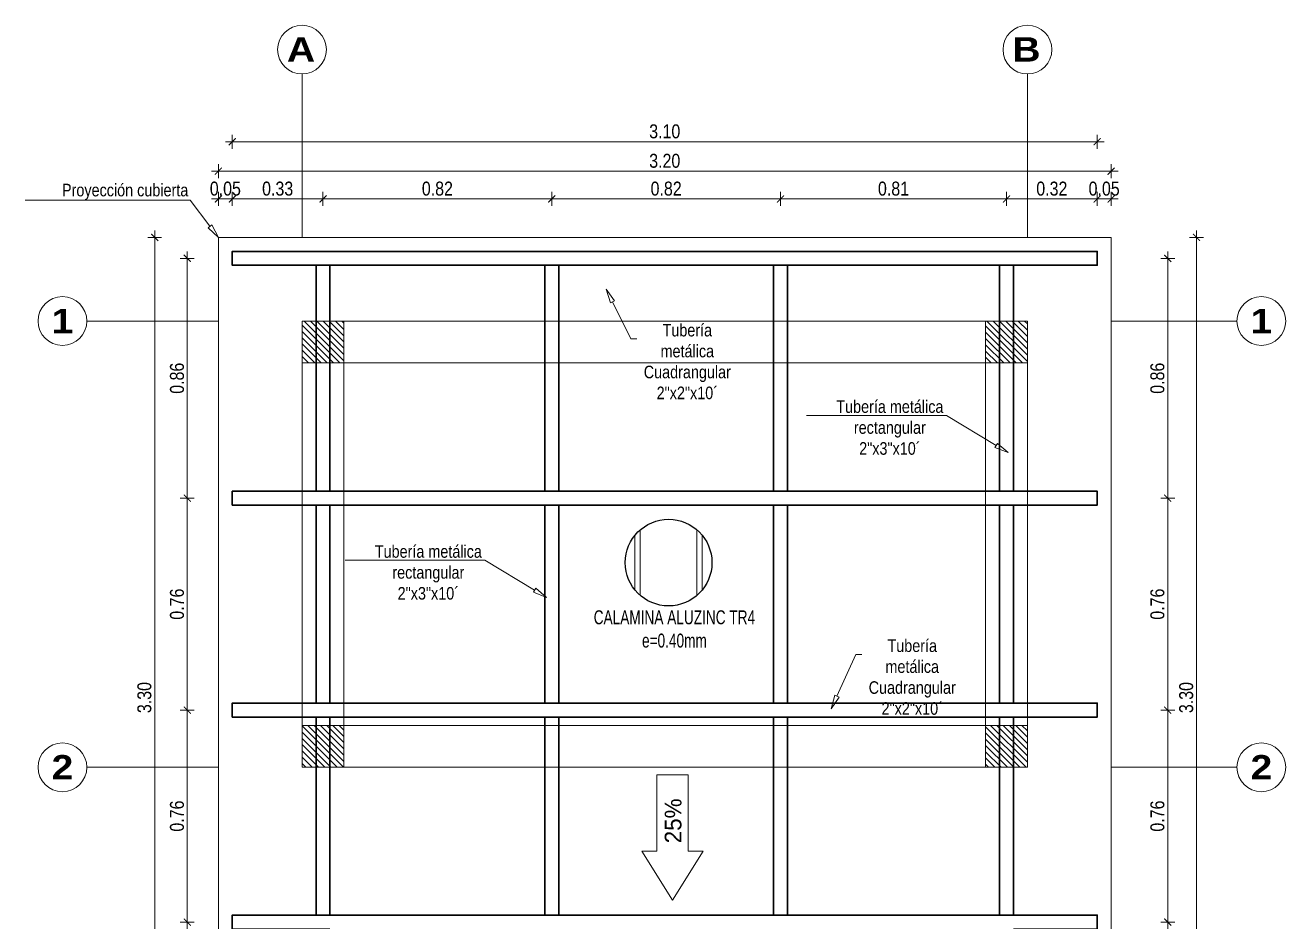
# Model space of a CAD drawing. Header units: metres. Extents: x 116.6 to 157, y -0.9 to 78.1.
# Drawn here: x 122.849 to 127.368, y 74.806 to 78.021 of the extents above; entities that cross this region are included whole.
import ezdxf
from ezdxf import colors
from ezdxf.entities.mleader import LeaderData, LeaderLine
from ezdxf.math import Vec2, Vec3

# ---------------------------------------------------------------- set-up
doc = ezdxf.new("R2010")
doc.units = ezdxf.units.M
for name, pattern in [('ACAD_ISO02W100', [15, 12, -3]), ('ACAD_ISO04W100', [30, 24, -3, 0, -3]), ('AM_ISO02W050', [7.5, 6, -1.5])]:
    doc.linetypes.add(name, pattern=pattern)
doc.layers.get('0').update_dxf_attribs({"color": 253})
doc.layers.get('Defpoints').update_dxf_attribs({"color": 30, "lineweight": 9})
for name, color, linetype, lineweight in [('-Achurado', 251, 'Continuous', 5), ('-Acotado', 251, 'Continuous', 5), ('-Eje', 1, 'ACAD_ISO04W100', 9), ('-Proyeccion', 85, 'ACAD_ISO02W100', 9), ('-Textos', 7, 'Continuous', 20), ('CALAMINA', 8, 'Continuous', 30), ('cotas', 251, 'Continuous', 9), ('FIC-2ES_VEREDA', 253, 'Continuous', 5), ('MUROS', 145, 'Continuous', 40), ('TEXTO', 7, 'Continuous', 20), ('TUBERIA METALICA', 159, 'Continuous', 30), ('VIGAS', 23, 'Continuous', 25)]:
    doc.layers.add(name, color=color, linetype=linetype, lineweight=lineweight)
doc.layers.add('A_50_CotasExter', color=253, linetype='Continuous')
doc.styles.add('-Arial Narrow', font='ARIALN.TTF')
doc.styles.add('3mm', font='simplex', dxfattribs={"height": 6})
doc.styles.add('NECTAR', font='COPRGTL.TTF')
doc.dimstyles.new('Esc 1_20n', dxfattribs={"dimscale": 0.02, "dimtxt": 2, "dimasz": 1, "dimexe": 1, "dimexo": 1, "dimgap": 0.45, "dimtad": 1, "dimtoh": 1, "dimzin": 3, "dimdsep": 46, "dimtxsty": '-Arial Narrow', "dimblk": 'ARCHTICK', "dimcen": 1, "dimdle": 1, "dimclrd": 252, "dimclre": 252, "dimclrt": 252, "dimadec": 0, "dimazin": 0, "dimtfac": 1, "dimtix": 1, "dimtmove": 1, "dimatfit": 2, "dimldrblk": 'ARCHTICK', "dimfxl": 1, "dimfxlon": 1, "dimtolj": 2, "dimlwd": 5, "dimlwe": 5, "dimarcsym": 0})
pattern_1 = [(315, (6.072148, 0), (0.0112253202, 0.0112253202), [])]

# ---------------------------------------------------------------- blocks, each defined once
blk = doc.blocks.new('_ClosedBlank')
at = {"color": 0, "linetype": 'ByBlock', "lineweight": -2}
for p, q in [((-1, 0.167), (0, 0)), ((-1, 0.167), (-1, -0.167)), ((0, 0), (-1, -0.167))]:
    blk.add_line(p, q, dxfattribs=at)
blk = doc.blocks.new('_ArchTick')
at = {"color": 0, "linetype": 'ByBlock', "const_width": 0.15}
blk.add_lwpolyline([(-0.5, -0.5), (0.5, 0.5)], dxfattribs=at)
blk = doc.blocks.new('*D774')
at = {"layer": 'A_50_CotasExter', "color": 252, "lineweight": 5, "transparency": 16777216}
for p, q in [((126.9444, 74.0096), (126.9444, 74.8296)), ((126.9194, 74.8046), (126.9694, 74.8046)), ((126.9194, 74.0346), (126.9694, 74.0346))]:
    blk.add_line(p, q, dxfattribs=at)
at = {"layer": 'Defpoints', "color": 0, "transparency": 16777216}
for p in [(126.6916, 74.8046), (126.9444, 74.8046), (126.6916, 74.0346)]:
    blk.add_point(p, dxfattribs=at)
at = {"layer": 'A_50_CotasExter', "color": 252, "lineweight": 5, "transparency": 16777216, "xscale": 0.025, "yscale": 0.025, "zscale": 0.025}
for p, rotation in [((126.9444, 74.8046), 90), ((126.9444, 74.0346), 270)]:
    blk.add_blockref('_ArchTick', p, dxfattribs=dict(at, rotation=rotation))
at = {"layer": 'A_50_CotasExter', "color": 252, "transparency": 16777216, "insert": (126.9076, 74.4196), "char_height": 0.05, "attachment_point": 5, "rotation": 90, "style": '-Arial Narrow'}
blk.add_mtext('\\A2;0.77', dxfattribs=at)
blk = doc.blocks.new('*D775')
at = {"layer": 'A_50_CotasExter', "color": 252, "lineweight": 5, "transparency": 16777216}
for p, q in [((126.9194, 75.5646), (126.9694, 75.5646)), ((126.9444, 74.7796), (126.9444, 75.5896)), ((126.9194, 74.8046), (126.9694, 74.8046))]:
    blk.add_line(p, q, dxfattribs=at)
at = {"layer": 'Defpoints', "color": 0, "transparency": 16777216}
for p in [(126.6916, 75.5646), (126.9444, 75.5646), (126.6916, 74.8046)]:
    blk.add_point(p, dxfattribs=at)
at = {"layer": 'A_50_CotasExter', "color": 252, "lineweight": 5, "transparency": 16777216, "xscale": 0.025, "yscale": 0.025, "zscale": 0.025}
for p, rotation in [((126.9444, 75.5646), 90), ((126.9444, 74.8046), 270)]:
    blk.add_blockref('_ArchTick', p, dxfattribs=dict(at, rotation=rotation))
at = {"layer": 'A_50_CotasExter', "color": 252, "transparency": 16777216, "insert": (126.9076, 75.1846), "char_height": 0.05, "attachment_point": 5, "rotation": 90, "style": '-Arial Narrow'}
blk.add_mtext('\\A2;0.76', dxfattribs=at)
blk = doc.blocks.new('*D776')
at = {"layer": 'A_50_CotasExter', "color": 252, "lineweight": 5, "transparency": 16777216}
for p, q in [((126.9194, 76.3246), (126.9694, 76.3246)), ((126.9444, 75.5396), (126.9444, 76.3496)), ((126.9194, 75.5646), (126.9694, 75.5646))]:
    blk.add_line(p, q, dxfattribs=at)
at = {"layer": 'Defpoints', "color": 0, "transparency": 16777216}
for p in [(126.6916, 76.3246), (126.9444, 76.3246), (126.6916, 75.5646)]:
    blk.add_point(p, dxfattribs=at)
at = {"layer": 'A_50_CotasExter', "color": 252, "lineweight": 5, "transparency": 16777216, "xscale": 0.025, "yscale": 0.025, "zscale": 0.025}
for p, rotation in [((126.9444, 76.3246), 90), ((126.9444, 75.5646), 270)]:
    blk.add_blockref('_ArchTick', p, dxfattribs=dict(at, rotation=rotation))
at = {"layer": 'A_50_CotasExter', "color": 252, "transparency": 16777216, "insert": (126.9076, 75.9446), "char_height": 0.05, "attachment_point": 5, "rotation": 90, "style": '-Arial Narrow'}
blk.add_mtext('\\A2;0.76', dxfattribs=at)
blk = doc.blocks.new('*D777')
at = {"layer": 'A_50_CotasExter', "color": 252, "lineweight": 5, "transparency": 16777216}
for p, q in [((126.9194, 77.1846), (126.9694, 77.1846)), ((126.9444, 76.2996), (126.9444, 77.2096)), ((126.9194, 76.3246), (126.9694, 76.3246))]:
    blk.add_line(p, q, dxfattribs=at)
at = {"layer": 'Defpoints', "color": 0, "transparency": 16777216}
for p in [(126.6916, 77.1846), (126.9444, 77.1846), (126.6916, 76.3246)]:
    blk.add_point(p, dxfattribs=at)
at = {"layer": 'A_50_CotasExter', "color": 252, "lineweight": 5, "transparency": 16777216, "xscale": 0.025, "yscale": 0.025, "zscale": 0.025}
for p, rotation in [((126.9444, 77.1846), 90), ((126.9444, 76.3246), 270)]:
    blk.add_blockref('_ArchTick', p, dxfattribs=dict(at, rotation=rotation))
at = {"layer": 'A_50_CotasExter', "color": 252, "transparency": 16777216, "insert": (126.9076, 76.7546), "char_height": 0.05, "attachment_point": 5, "rotation": 90, "style": '-Arial Narrow'}
blk.add_mtext('\\A2;0.86', dxfattribs=at)
blk = doc.blocks.new('*D786')
at = {"layer": 'A_50_CotasExter', "color": 252, "lineweight": 5, "transparency": 16777216}
for p, q in [((127.0476, 73.9346), (127.0476, 77.2846)), ((127.0226, 77.2596), (127.0726, 77.2596)), ((127.0226, 73.9596), (127.0726, 73.9596))]:
    blk.add_line(p, q, dxfattribs=at)
at = {"layer": 'Defpoints', "color": 0, "transparency": 16777216}
for p in [(126.7416, 77.2596), (127.0476, 77.2596), (126.7416, 73.9596)]:
    blk.add_point(p, dxfattribs=at)
at = {"layer": 'A_50_CotasExter', "color": 252, "lineweight": 5, "transparency": 16777216, "xscale": 0.025, "yscale": 0.025, "zscale": 0.025}
for p, rotation in [((127.0476, 77.2596), 90), ((127.0476, 73.9596), 270)]:
    blk.add_blockref('_ArchTick', p, dxfattribs=dict(at, rotation=rotation))
at = {"layer": 'A_50_CotasExter', "color": 252, "transparency": 16777216, "insert": (127.0109, 75.6096), "char_height": 0.05, "attachment_point": 5, "rotation": 90, "style": '-Arial Narrow'}
blk.add_mtext('\\A2;3.30', dxfattribs=at)
blk = doc.blocks.new('*D787')
at = {"layer": 'A_50_CotasExter', "color": 252, "lineweight": 5, "transparency": 16777216}
for p, q in [((123.4302, 74.0096), (123.4302, 74.8296)), ((123.4552, 74.8046), (123.4052, 74.8046)), ((123.4552, 74.0346), (123.4052, 74.0346))]:
    blk.add_line(p, q, dxfattribs=at)
at = {"layer": 'Defpoints', "color": 0, "transparency": 16777216}
for p in [(123.4302, 74.8046), (123.5916, 74.8046), (123.5916, 74.0346)]:
    blk.add_point(p, dxfattribs=at)
at = {"layer": 'A_50_CotasExter', "color": 252, "lineweight": 5, "transparency": 16777216, "xscale": 0.025, "yscale": 0.025, "zscale": 0.025}
for p, rotation in [((123.4302, 74.8046), 90), ((123.4302, 74.0346), 270)]:
    blk.add_blockref('_ArchTick', p, dxfattribs=dict(at, rotation=rotation))
at = {"layer": 'A_50_CotasExter', "color": 252, "transparency": 16777216, "insert": (123.3934, 74.4196), "char_height": 0.05, "attachment_point": 5, "rotation": 90, "style": '-Arial Narrow'}
blk.add_mtext('\\A2;0.77', dxfattribs=at)
blk = doc.blocks.new('*D788')
at = {"layer": 'A_50_CotasExter', "color": 252, "lineweight": 5, "transparency": 16777216}
for p, q in [((123.4552, 75.5646), (123.4052, 75.5646)), ((123.4302, 74.7796), (123.4302, 75.5896)), ((123.4552, 74.8046), (123.4052, 74.8046))]:
    blk.add_line(p, q, dxfattribs=at)
at = {"layer": 'Defpoints', "color": 0, "transparency": 16777216}
for p in [(123.4302, 75.5646), (123.5916, 75.5646), (123.5916, 74.8046)]:
    blk.add_point(p, dxfattribs=at)
at = {"layer": 'A_50_CotasExter', "color": 252, "lineweight": 5, "transparency": 16777216, "xscale": 0.025, "yscale": 0.025, "zscale": 0.025}
for p, rotation in [((123.4302, 75.5646), 90), ((123.4302, 74.8046), 270)]:
    blk.add_blockref('_ArchTick', p, dxfattribs=dict(at, rotation=rotation))
at = {"layer": 'A_50_CotasExter', "color": 252, "transparency": 16777216, "insert": (123.3934, 75.1846), "char_height": 0.05, "attachment_point": 5, "rotation": 90, "style": '-Arial Narrow'}
blk.add_mtext('\\A2;0.76', dxfattribs=at)
blk = doc.blocks.new('*D789')
at = {"layer": 'A_50_CotasExter', "color": 252, "lineweight": 5, "transparency": 16777216}
for p, q in [((123.4552, 76.3246), (123.4052, 76.3246)), ((123.4302, 75.5396), (123.4302, 76.3496)), ((123.4552, 75.5646), (123.4052, 75.5646))]:
    blk.add_line(p, q, dxfattribs=at)
at = {"layer": 'Defpoints', "color": 0, "transparency": 16777216}
for p in [(123.4302, 76.3246), (123.5916, 76.3246), (123.5916, 75.5646)]:
    blk.add_point(p, dxfattribs=at)
at = {"layer": 'A_50_CotasExter', "color": 252, "lineweight": 5, "transparency": 16777216, "xscale": 0.025, "yscale": 0.025, "zscale": 0.025}
for p, rotation in [((123.4302, 76.3246), 90), ((123.4302, 75.5646), 270)]:
    blk.add_blockref('_ArchTick', p, dxfattribs=dict(at, rotation=rotation))
at = {"layer": 'A_50_CotasExter', "color": 252, "transparency": 16777216, "insert": (123.3934, 75.9446), "char_height": 0.05, "attachment_point": 5, "rotation": 90, "style": '-Arial Narrow'}
blk.add_mtext('\\A2;0.76', dxfattribs=at)
blk = doc.blocks.new('*D790')
at = {"layer": 'A_50_CotasExter', "color": 252, "lineweight": 5, "transparency": 16777216}
for p, q in [((123.4552, 77.1846), (123.4052, 77.1846)), ((123.4302, 76.2996), (123.4302, 77.2096)), ((123.4552, 76.3246), (123.4052, 76.3246))]:
    blk.add_line(p, q, dxfattribs=at)
at = {"layer": 'Defpoints', "color": 0, "transparency": 16777216}
for p in [(123.4302, 77.1846), (123.5916, 77.1846), (123.5916, 76.3246)]:
    blk.add_point(p, dxfattribs=at)
at = {"layer": 'A_50_CotasExter', "color": 252, "lineweight": 5, "transparency": 16777216, "xscale": 0.025, "yscale": 0.025, "zscale": 0.025}
for p, rotation in [((123.4302, 77.1846), 90), ((123.4302, 76.3246), 270)]:
    blk.add_blockref('_ArchTick', p, dxfattribs=dict(at, rotation=rotation))
at = {"layer": 'A_50_CotasExter', "color": 252, "transparency": 16777216, "insert": (123.3934, 76.7546), "char_height": 0.05, "attachment_point": 5, "rotation": 90, "style": '-Arial Narrow'}
blk.add_mtext('\\A2;0.86', dxfattribs=at)
blk = doc.blocks.new('*D791')
at = {"layer": 'A_50_CotasExter', "color": 252, "lineweight": 5, "transparency": 16777216}
for p, q in [((123.3133, 77.2846), (123.3133, 73.9346)), ((123.3383, 77.2596), (123.2883, 77.2596)), ((123.3383, 73.9596), (123.2883, 73.9596))]:
    blk.add_line(p, q, dxfattribs=at)
at = {"layer": 'Defpoints', "color": 0, "transparency": 16777216}
for p in [(123.5416, 77.2596), (123.3133, 73.9596), (123.5416, 73.9596)]:
    blk.add_point(p, dxfattribs=at)
at = {"layer": 'A_50_CotasExter', "color": 252, "lineweight": 5, "transparency": 16777216, "xscale": 0.025, "yscale": 0.025, "zscale": 0.025}
for p, rotation in [((123.3133, 77.2596), 90), ((123.3133, 73.9596), 270)]:
    blk.add_blockref('_ArchTick', p, dxfattribs=dict(at, rotation=rotation))
at = {"layer": 'A_50_CotasExter', "color": 252, "transparency": 16777216, "insert": (123.2766, 75.6096), "char_height": 0.05, "attachment_point": 5, "rotation": 90, "style": '-Arial Narrow'}
blk.add_mtext('\\A2;3.30', dxfattribs=at)
blk = doc.blocks.new('*D796')
at = {"layer": 'A_50_CotasExter', "color": 252, "lineweight": 5, "transparency": 16777216}
for p, q in [((123.5416, 77.3725), (123.5416, 77.4225)), ((123.5916, 77.3725), (123.5916, 77.4225)), ((123.5416, 77.3975), (123.5166, 77.3975)), ((123.5416, 77.3975), (123.5916, 77.3975)), ((123.5916, 77.3975), (123.6166, 77.3975))]:
    blk.add_line(p, q, dxfattribs=at)
at = {"layer": 'Defpoints', "color": 0, "transparency": 16777216}
for p in [(123.5916, 77.3975), (123.5416, 77.2596), (123.5916, 77.2596)]:
    blk.add_point(p, dxfattribs=at)
at = {"layer": 'A_50_CotasExter', "color": 252, "lineweight": 5, "transparency": 16777216, "xscale": 0.025, "yscale": 0.025, "zscale": 0.025}
blk.add_blockref('_ArchTick', (123.5416, 77.3975), dxfattribs=at)
at = {"layer": 'A_50_CotasExter', "color": 252, "lineweight": 5, "transparency": 16777216, "xscale": 0.025, "yscale": 0.025, "zscale": 0.025, "rotation": 180}
blk.add_blockref('_ArchTick', (123.5916, 77.3975), dxfattribs=at)
at = {"layer": 'A_50_CotasExter', "color": 252, "transparency": 16777216, "insert": (123.5666, 77.4343), "char_height": 0.05, "attachment_point": 5, "style": '-Arial Narrow'}
blk.add_mtext('\\A2;0.05', dxfattribs=at)
blk = doc.blocks.new('*D797')
at = {"layer": 'A_50_CotasExter', "color": 252, "lineweight": 5, "transparency": 16777216}
for p, q in [((123.5916, 77.3725), (123.5916, 77.4225)), ((123.9166, 77.3725), (123.9166, 77.4225)), ((123.5666, 77.3975), (123.9416, 77.3975))]:
    blk.add_line(p, q, dxfattribs=at)
at = {"layer": 'Defpoints', "color": 0, "transparency": 16777216}
for p in [(123.9166, 77.3975), (123.5916, 77.2596), (123.9166, 77.1596)]:
    blk.add_point(p, dxfattribs=at)
at = {"layer": 'A_50_CotasExter', "color": 252, "lineweight": 5, "transparency": 16777216, "xscale": 0.025, "yscale": 0.025, "zscale": 0.025, "rotation": 180}
blk.add_blockref('_ArchTick', (123.5916, 77.3975), dxfattribs=at)
at = {"layer": 'A_50_CotasExter', "color": 252, "lineweight": 5, "transparency": 16777216, "xscale": 0.025, "yscale": 0.025, "zscale": 0.025}
blk.add_blockref('_ArchTick', (123.9166, 77.3975), dxfattribs=at)
at = {"layer": 'A_50_CotasExter', "color": 252, "transparency": 16777216, "insert": (123.7541, 77.4343), "char_height": 0.05, "attachment_point": 5, "style": '-Arial Narrow'}
blk.add_mtext('\\A2;0.33', dxfattribs=at)
blk = doc.blocks.new('*D792')
at = {"layer": 'A_50_CotasExter', "color": 252, "lineweight": 5, "transparency": 16777216}
for p, q in [((123.9166, 77.3725), (123.9166, 77.4225)), ((124.7366, 77.3725), (124.7366, 77.4225)), ((123.8916, 77.3975), (124.7616, 77.3975))]:
    blk.add_line(p, q, dxfattribs=at)
at = {"layer": 'Defpoints', "color": 0, "transparency": 16777216}
for p in [(124.7366, 77.3975), (123.9166, 77.1596), (124.7366, 77.1596)]:
    blk.add_point(p, dxfattribs=at)
at = {"layer": 'A_50_CotasExter', "color": 252, "lineweight": 5, "transparency": 16777216, "xscale": 0.025, "yscale": 0.025, "zscale": 0.025, "rotation": 180}
blk.add_blockref('_ArchTick', (123.9166, 77.3975), dxfattribs=at)
at = {"layer": 'A_50_CotasExter', "color": 252, "lineweight": 5, "transparency": 16777216, "xscale": 0.025, "yscale": 0.025, "zscale": 0.025}
blk.add_blockref('_ArchTick', (124.7366, 77.3975), dxfattribs=at)
at = {"layer": 'A_50_CotasExter', "color": 252, "transparency": 16777216, "insert": (124.3266, 77.4343), "char_height": 0.05, "attachment_point": 5, "style": '-Arial Narrow'}
blk.add_mtext('\\A2;0.82', dxfattribs=at)
blk = doc.blocks.new('*D793')
at = {"layer": 'A_50_CotasExter', "color": 252, "lineweight": 5, "transparency": 16777216}
for p, q in [((124.7366, 77.3725), (124.7366, 77.4225)), ((125.5566, 77.3725), (125.5566, 77.4225)), ((124.7116, 77.3975), (125.5816, 77.3975))]:
    blk.add_line(p, q, dxfattribs=at)
at = {"layer": 'Defpoints', "color": 0, "transparency": 16777216}
for p in [(125.5566, 77.3975), (124.7366, 77.1596), (125.5566, 77.1596)]:
    blk.add_point(p, dxfattribs=at)
at = {"layer": 'A_50_CotasExter', "color": 252, "lineweight": 5, "transparency": 16777216, "xscale": 0.025, "yscale": 0.025, "zscale": 0.025, "rotation": 180}
blk.add_blockref('_ArchTick', (124.7366, 77.3975), dxfattribs=at)
at = {"layer": 'A_50_CotasExter', "color": 252, "lineweight": 5, "transparency": 16777216, "xscale": 0.025, "yscale": 0.025, "zscale": 0.025}
blk.add_blockref('_ArchTick', (125.5566, 77.3975), dxfattribs=at)
at = {"layer": 'A_50_CotasExter', "color": 252, "transparency": 16777216, "insert": (125.1466, 77.4343), "char_height": 0.05, "attachment_point": 5, "style": '-Arial Narrow'}
blk.add_mtext('\\A2;0.82', dxfattribs=at)
blk = doc.blocks.new('*D794')
at = {"layer": 'A_50_CotasExter', "color": 252, "lineweight": 5, "transparency": 16777216}
for p, q in [((125.5566, 77.3725), (125.5566, 77.4225)), ((126.3666, 77.3725), (126.3666, 77.4225)), ((125.5316, 77.3975), (126.3916, 77.3975))]:
    blk.add_line(p, q, dxfattribs=at)
at = {"layer": 'Defpoints', "color": 0, "transparency": 16777216}
for p in [(126.3666, 77.3975), (125.5566, 77.1596), (126.3666, 77.1596)]:
    blk.add_point(p, dxfattribs=at)
at = {"layer": 'A_50_CotasExter', "color": 252, "lineweight": 5, "transparency": 16777216, "xscale": 0.025, "yscale": 0.025, "zscale": 0.025, "rotation": 180}
blk.add_blockref('_ArchTick', (125.5566, 77.3975), dxfattribs=at)
at = {"layer": 'A_50_CotasExter', "color": 252, "lineweight": 5, "transparency": 16777216, "xscale": 0.025, "yscale": 0.025, "zscale": 0.025}
blk.add_blockref('_ArchTick', (126.3666, 77.3975), dxfattribs=at)
at = {"layer": 'A_50_CotasExter', "color": 252, "transparency": 16777216, "insert": (125.9616, 77.4343), "char_height": 0.05, "attachment_point": 5, "style": '-Arial Narrow'}
blk.add_mtext('\\A2;0.81', dxfattribs=at)
blk = doc.blocks.new('*D798')
at = {"layer": 'A_50_CotasExter', "color": 252, "lineweight": 5, "transparency": 16777216}
for p, q in [((126.3666, 77.3725), (126.3666, 77.4225)), ((126.6916, 77.3725), (126.6916, 77.4225)), ((126.3416, 77.3975), (126.7166, 77.3975))]:
    blk.add_line(p, q, dxfattribs=at)
at = {"layer": 'Defpoints', "color": 0, "transparency": 16777216}
for p in [(126.6916, 77.3975), (126.6916, 77.2096), (126.3666, 77.1596)]:
    blk.add_point(p, dxfattribs=at)
at = {"layer": 'A_50_CotasExter', "color": 252, "lineweight": 5, "transparency": 16777216, "xscale": 0.025, "yscale": 0.025, "zscale": 0.025, "rotation": 180}
blk.add_blockref('_ArchTick', (126.3666, 77.3975), dxfattribs=at)
at = {"layer": 'A_50_CotasExter', "color": 252, "lineweight": 5, "transparency": 16777216, "xscale": 0.025, "yscale": 0.025, "zscale": 0.025}
blk.add_blockref('_ArchTick', (126.6916, 77.3975), dxfattribs=at)
at = {"layer": 'A_50_CotasExter', "color": 252, "transparency": 16777216, "insert": (126.5291, 77.4343), "char_height": 0.05, "attachment_point": 5, "style": '-Arial Narrow'}
blk.add_mtext('\\A2;0.32', dxfattribs=at)
blk = doc.blocks.new('*D799')
at = {"layer": 'A_50_CotasExter', "color": 252, "lineweight": 5, "transparency": 16777216}
for p, q in [((126.6916, 77.3725), (126.6916, 77.4225)), ((126.7416, 77.3725), (126.7416, 77.4225)), ((126.6916, 77.3975), (126.6666, 77.3975)), ((126.6916, 77.3975), (126.7416, 77.3975)), ((126.7416, 77.3975), (126.7666, 77.3975))]:
    blk.add_line(p, q, dxfattribs=at)
at = {"layer": 'Defpoints', "color": 0, "transparency": 16777216}
for p in [(126.7416, 77.3975), (126.7416, 77.2596), (126.6916, 77.2096)]:
    blk.add_point(p, dxfattribs=at)
at = {"layer": 'A_50_CotasExter', "color": 252, "lineweight": 5, "transparency": 16777216, "xscale": 0.025, "yscale": 0.025, "zscale": 0.025}
blk.add_blockref('_ArchTick', (126.6916, 77.3975), dxfattribs=at)
at = {"layer": 'A_50_CotasExter', "color": 252, "lineweight": 5, "transparency": 16777216, "xscale": 0.025, "yscale": 0.025, "zscale": 0.025, "rotation": 180}
blk.add_blockref('_ArchTick', (126.7416, 77.3975), dxfattribs=at)
at = {"layer": 'A_50_CotasExter', "color": 252, "transparency": 16777216, "insert": (126.7166, 77.4343), "char_height": 0.05, "attachment_point": 5, "style": '-Arial Narrow'}
blk.add_mtext('\\A2;0.05', dxfattribs=at)
blk = doc.blocks.new('*D800')
at = {"layer": 'A_50_CotasExter', "color": 252, "lineweight": 5, "transparency": 16777216}
for p, q in [((123.5166, 77.4972), (126.7666, 77.4972)), ((123.5416, 77.4722), (123.5416, 77.5222)), ((126.7416, 77.4722), (126.7416, 77.5222))]:
    blk.add_line(p, q, dxfattribs=at)
at = {"layer": 'Defpoints', "color": 0, "transparency": 16777216}
for p in [(126.7416, 77.4972), (123.5416, 77.2596), (126.7416, 77.2596)]:
    blk.add_point(p, dxfattribs=at)
at = {"layer": 'A_50_CotasExter', "color": 252, "lineweight": 5, "transparency": 16777216, "xscale": 0.025, "yscale": 0.025, "zscale": 0.025, "rotation": 180}
blk.add_blockref('_ArchTick', (123.5416, 77.4972), dxfattribs=at)
at = {"layer": 'A_50_CotasExter', "color": 252, "lineweight": 5, "transparency": 16777216, "xscale": 0.025, "yscale": 0.025, "zscale": 0.025}
blk.add_blockref('_ArchTick', (126.7416, 77.4972), dxfattribs=at)
at = {"layer": 'A_50_CotasExter', "color": 252, "transparency": 16777216, "insert": (125.1416, 77.534), "char_height": 0.05, "attachment_point": 5, "style": '-Arial Narrow'}
blk.add_mtext('\\A2;3.20', dxfattribs=at)
blk = doc.blocks.new('*D795')
at = {"layer": 'A_50_CotasExter', "color": 252, "lineweight": 5, "transparency": 16777216}
for p, q in [((123.5916, 77.5778), (123.5916, 77.6278)), ((126.6916, 77.5778), (126.6916, 77.6278)), ((126.7166, 77.6028), (123.5666, 77.6028))]:
    blk.add_line(p, q, dxfattribs=at)
at = {"layer": 'Defpoints', "color": 0, "transparency": 16777216}
for p in [(123.5916, 77.6028), (123.5916, 77.2096), (126.6916, 77.2096)]:
    blk.add_point(p, dxfattribs=at)
at = {"layer": 'A_50_CotasExter', "color": 252, "lineweight": 5, "transparency": 16777216, "xscale": 0.025, "yscale": 0.025, "zscale": 0.025, "rotation": 180}
blk.add_blockref('_ArchTick', (123.5916, 77.6028), dxfattribs=at)
at = {"layer": 'A_50_CotasExter', "color": 252, "lineweight": 5, "transparency": 16777216, "xscale": 0.025, "yscale": 0.025, "zscale": 0.025}
blk.add_blockref('_ArchTick', (126.6916, 77.6028), dxfattribs=at)
at = {"layer": 'A_50_CotasExter', "color": 252, "transparency": 16777216, "insert": (125.1416, 77.6396), "char_height": 0.05, "attachment_point": 5, "style": '-Arial Narrow'}
blk.add_mtext('\\A2;3.10', dxfattribs=at)

msp = doc.modelspace()

# ---------------------------------------------------------------- hatches: boundary and pattern name
at = {"layer": '-Achurado', "lineweight": 5, "ltscale": 0.009}
h = msp.add_hatch(dxfattribs=at)
h.set_pattern_fill('ANSI31', color=256, scale=0.005, angle=-90)
h.set_pattern_definition(pattern_1)
h.paths.add_polyline_path([(123.9916, 76.9596), (123.8416, 76.9596), (123.8416, 76.8096), (123.9916, 76.8096)])
h = msp.add_hatch(dxfattribs=at)
h.set_pattern_fill('ANSI31', color=256, scale=0.005, angle=-90)
h.set_pattern_definition(pattern_1)
h.paths.add_polyline_path([(126.4416, 76.9596), (126.2916, 76.9596), (126.2916, 76.8096), (126.4416, 76.8096)])
h = msp.add_hatch(dxfattribs=at)
h.set_pattern_fill('ANSI31', color=256, scale=0.005, angle=-90)
h.set_pattern_definition(pattern_1)
h.paths.add_polyline_path([(123.9916, 75.5096), (123.8416, 75.5096), (123.8416, 75.3596), (123.9916, 75.3596)])
h = msp.add_hatch(dxfattribs=at)
h.set_pattern_fill('ANSI31', color=256, scale=0.005, angle=-90)
h.set_pattern_definition(pattern_1)
h.paths.add_polyline_path([(126.4416, 75.5096), (126.2916, 75.5096), (126.2916, 75.3596), (126.4416, 75.3596)])

# ---------------------------------------------------------------- linework, layer by layer
at = {"layer": '-Eje', "ltscale": 0.025}
for p, q in [((123.8416, 77.8456), (123.8416, 77.2596)), ((126.4416, 77.8456), (126.4416, 77.2596)), ((123.0701, 76.9597), (123.5416, 76.9597)), ((127.1927, 76.9597), (126.7416, 76.9597)), ((123.0701, 75.3597), (123.5416, 75.3597)), ((127.1927, 75.3597), (126.7416, 75.3597))]:
    msp.add_line(p, q, dxfattribs=at)
at = {"layer": '-Eje', "linetype": 'ByBlock', "ltscale": 0.025}
for centre in [(123.8416, 77.9331), (126.4416, 77.9331), (122.9826, 76.9597), (127.2802, 76.9597), (122.9826, 75.3597), (127.2802, 75.3597)]:
    msp.add_circle(centre, 0.0875, dxfattribs=at)
at = {"layer": '-Proyeccion', "ltscale": 3}
msp.add_lwpolyline([(123.5416, 73.9596), (126.7416, 73.9596), (126.7416, 77.2596), (123.5416, 77.2596)], close=True, dxfattribs=at)
at = {"layer": 'CALAMINA', "lineweight": 9}
for p, q in [((125.0346, 75.9958), (125.0346, 76.1912)), ((125.054, 75.9758), (125.054, 76.2112)), ((125.2566, 75.9758), (125.2566, 76.2112)), ((125.2761, 75.9958), (125.2761, 76.1912))]:
    msp.add_line(p, q, dxfattribs=at)
at = {"layer": 'cotas', "lineweight": 13, "ltscale": 0.1}
msp.add_lwpolyline([(125.169, 74.883), (125.059, 75.0594), (125.113, 75.0594), (125.113, 75.3328), (125.225, 75.3328), (125.225, 75.0594), (125.2789, 75.0594)], close=True, dxfattribs=at)
at = {"layer": 'FIC-2ES_VEREDA'}
for points in [[(123.9916, 76.9596), (123.8416, 76.9596), (123.8416, 76.8096), (123.9916, 76.8096)], [(126.4416, 76.9596), (126.2916, 76.9596), (126.2916, 76.8096), (126.4416, 76.8096)], [(123.9916, 75.5096), (123.8416, 75.5096), (123.8416, 75.3596), (123.9916, 75.3596)], [(126.4416, 75.5096), (126.2916, 75.5096), (126.2916, 75.3596), (126.4416, 75.3596)]]:
    msp.add_lwpolyline(points, close=True, dxfattribs=at)
at = {"layer": 'MUROS', "linetype": 'AM_ISO02W050', "lineweight": 13, "ltscale": 0.7}
for p, q in [((123.9916, 76.9596), (126.2916, 76.9596)), ((123.8416, 75.5096), (123.8416, 76.8096)), ((123.9916, 76.8096), (126.2916, 76.8096)), ((123.9916, 75.5096), (123.9916, 76.8096)), ((126.2916, 75.5096), (126.2916, 76.8096)), ((126.4416, 75.5096), (126.4416, 76.8096)), ((123.9916, 75.5096), (126.2916, 75.5096)), ((123.9916, 75.3596), (126.2916, 75.3596))]:
    msp.add_line(p, q, dxfattribs=at)
at = {"layer": 'TUBERIA METALICA'}
for points in [[(123.9416, 77.1596), (123.5916, 77.1596), (123.5916, 77.2096), (126.6916, 77.2096), (126.6916, 77.1596), (126.3916, 77.1596)], [(123.8916, 76.3496), (123.8916, 77.1596)], [(123.9416, 77.1596), (123.9416, 76.3496)], [(124.7616, 77.1596), (123.9416, 77.1596)], [(124.7116, 76.3496), (124.7116, 77.1596)], [(124.7616, 77.1596), (124.7616, 76.3496)], [(125.5816, 77.1596), (124.7616, 77.1596)], [(125.5316, 76.3496), (125.5316, 77.1596)], [(125.5816, 77.1596), (125.5816, 76.3496)], [(126.3916, 77.1596), (125.5816, 77.1596)], [(126.3416, 76.3496), (126.3416, 77.1596)], [(126.3916, 77.1596), (126.3916, 76.3496)], [(123.9416, 76.2996), (123.5916, 76.2996), (123.5916, 76.3496), (123.9416, 76.3496)], [(123.9416, 76.3496), (124.7616, 76.3496)], [(124.7616, 76.3496), (125.5816, 76.3496)], [(125.5816, 76.3496), (126.3916, 76.3496)], [(126.3916, 76.3496), (126.6916, 76.3496), (126.6916, 76.2996), (126.3916, 76.2996)], [(123.8916, 75.5896), (123.8916, 76.2996)], [(124.7616, 76.2996), (123.9416, 76.2996)], [(123.9416, 76.2996), (123.9416, 75.5896)], [(124.7116, 75.5896), (124.7116, 76.2996)], [(125.5816, 76.2996), (124.7616, 76.2996)], [(124.7616, 76.2996), (124.7616, 75.5896)], [(125.5316, 75.5896), (125.5316, 76.2996)], [(126.3916, 76.2996), (125.5816, 76.2996)], [(125.5816, 76.2996), (125.5816, 75.5896)], [(126.3416, 75.5896), (126.3416, 76.2996)], [(126.3916, 76.2996), (126.3916, 75.5896)], [(123.9416, 75.5396), (123.5916, 75.5396), (123.5916, 75.5896), (123.9416, 75.5896)], [(123.9416, 75.5896), (124.7616, 75.5896)], [(124.7616, 75.5896), (125.5816, 75.5896)], [(125.5816, 75.5896), (126.3916, 75.5896)], [(126.3916, 75.5896), (126.6916, 75.5896), (126.6916, 75.5396), (126.3916, 75.5396)], [(123.8916, 74.8296), (123.8916, 75.5396)], [(124.7616, 75.5396), (123.9416, 75.5396)], [(123.9416, 75.5396), (123.9416, 74.8296)], [(124.7116, 74.8296), (124.7116, 75.5396)], [(125.5816, 75.5396), (124.7616, 75.5396)], [(124.7616, 75.5396), (124.7616, 74.8296)], [(125.5316, 74.8296), (125.5316, 75.5396)], [(126.3916, 75.5396), (125.5816, 75.5396)], [(125.5816, 75.5396), (125.5816, 74.8296)], [(126.3416, 74.8296), (126.3416, 75.5396)], [(126.3916, 75.5396), (126.3916, 74.8296)], [(123.9416, 74.7796), (123.5916, 74.7796), (123.5916, 74.8296), (123.9416, 74.8296)], [(123.9416, 74.8296), (124.7616, 74.8296)], [(124.7616, 74.8296), (125.5816, 74.8296)], [(125.5816, 74.8296), (126.3916, 74.8296)], [(126.3916, 74.8296), (126.6916, 74.8296), (126.6916, 74.7796), (126.3916, 74.7796)]]:
    msp.add_lwpolyline(points, dxfattribs=at)
at = {"layer": 'VIGAS', "color": 240, "lineweight": 25, "ltscale": 0.1, "true_color": 0xed1f24}
msp.add_circle((125.1553, 76.0935), 0.1553, dxfattribs=at)

# ---------------------------------------------------------------- texts
at = {"layer": '-Textos', "char_height": 0.0875, "attachment_point": 5, "style": '-Arial Narrow'}
for s, insert in [('\\pxqc;{\\fArial Black|b0|i0|c0|p34;A}', (123.8379, 77.9338)), ('\\pxqc;{\\fArial Black|b0|i0|c0|p34;B}', (126.4379, 77.9338)), ('\\pxqc;{\\fArial Black|b0|i0|c0|p34;1}', (122.9826, 76.9597)), ('\\pxqc;{\\fArial Black|b0|i0|c0|p34;1}', (127.2802, 76.9597)), ('{\\fArial Black|b0|i0|c0|p34;2}', (122.9826, 75.3597)), ('{\\fArial Black|b0|i0|c0|p34;2}', (127.2802, 75.3597))]:
    msp.add_mtext_dynamic_manual_height_columns(s, width=0.294609, gutter_width=12.5, heights=[0.2188], dxfattribs=dict(at, insert=insert))
at = {"layer": 'MUROS', "color": 7, "lineweight": 18, "style": 'NECTAR'}
msp.add_text('25%%%', height=0.06, rotation=90, dxfattribs=at).set_placement((125.2015, 75.0872))
at = {"layer": 'TEXTO', "insert": (124.8551, 75.9224), "char_height": 0.05, "width": 0.64236, "attachment_point": 1, "style": '3mm'}
msp.add_mtext('\\pxqc;{\\fArial|b0|i0|c0|p34;\\W0.7;CALAMINA ALUZINC TR4 e=0.40mm}', dxfattribs=at)

# ---------------------------------------------------------------- dimensions: what is measured, and where the dimension line sits
at = {"layer": 'A_50_CotasExter'}
for p1, p2, distance, picture, middle in [((126.6916, 77.2096), (123.5916, 77.2096), -0.3932, '*D795', (125.1416, 77.6396)), ((123.5416, 77.2596), (126.7416, 77.2596), 0.2376, '*D800', (125.1416, 77.534)), ((123.5416, 77.2596), (123.5916, 77.2596), 0.1379, '*D796', (123.5666, 77.4343)), ((123.5416, 77.2596), (123.5416, 73.9596), -0.2283, '*D791', (123.2766, 75.6096)), ((126.7416, 73.9596), (126.7416, 77.2596), -0.306, '*D786', (127.0109, 75.6096)), ((123.5916, 74.0346), (123.5916, 74.8046), 0.1615, '*D787', (123.3934, 74.4196)), ((126.6916, 74.0346), (126.6916, 74.8046), -0.2527, '*D774', (126.9076, 74.4196))]:
    dim = msp.add_aligned_dim(p1=p1, p2=p2, distance=distance, dimstyle='Esc 1_20n', override={"dimscale": 0.025}, dxfattribs=at)
    dim.commit()
    dim.dimension.update_dxf_attribs({"geometry": picture, "text_midpoint": middle})
for base, p1, p2, angle, picture, middle in [((123.9166422, 77.3974728), (123.5916421, 77.2596072), (123.9166422, 77.1596072), 180, '*D797', (123.7541422, 77.4342514)), ((124.7366, 77.3975), (123.9166, 77.1596), (124.7366, 77.1596), 180, '*D792', (124.3266, 77.4343)), ((125.5566, 77.3975), (124.7366, 77.1596), (125.5566, 77.1596), 180, '*D793', (125.1466, 77.4343)), ((126.3666, 77.3975), (125.5566, 77.1596), (126.3666, 77.1596), 180, '*D794', (125.9616, 77.4343)), ((126.6916421, 77.3974728), (126.3666422, 77.1596072), (126.6916421, 77.2096072), 180, '*D798', (126.5291422, 77.4342514)), ((126.7416, 77.3975), (126.6916, 77.2096), (126.7416, 77.2596), 180, '*D799', (126.7166, 77.4343)), ((123.4302, 77.1846), (123.5916, 76.3246), (123.5916, 77.1846), 270, '*D790', (123.3934, 76.7546)), ((126.9444, 77.1846), (126.6916, 76.3246), (126.6916, 77.1846), 270, '*D777', (126.9076, 76.7546)), ((123.4302, 76.3246), (123.5916, 75.5646), (123.5916, 76.3246), 270, '*D789', (123.3934, 75.9446)), ((126.9444, 76.3246), (126.6916, 75.5646), (126.6916, 76.3246), 270, '*D776', (126.9076, 75.9446)), ((123.4302, 75.5646), (123.5916, 74.8046), (123.5916, 75.5646), 270, '*D788', (123.3934, 75.1846)), ((126.9444, 75.5646), (126.6916, 74.8046), (126.6916, 75.5646), 270, '*D775', (126.9076, 75.1846))]:
    dim = msp.add_linear_dim(base=base, p1=p1, p2=p2, angle=angle, dimstyle='Esc 1_20n', override={"dimscale": 0.025}, dxfattribs=at)
    dim.commit()
    dim.dimension.update_dxf_attribs({"geometry": picture, "text_midpoint": middle})

# ---------------------------------------------------------------- leaders
at = {"layer": '-Acotado', "ltscale": 0.009}
ml = msp.add_multileader_mtext('Standard', dxfattribs=at)
ml.set_content('Proyección cubierta', color=7, style='-Arial Narrow')
ml.set_leader_properties(color=7, linetype='ByLayer', lineweight=0)
ml.set_arrow_properties(name='CLOSEDBLANK')
ml.build(insert=Vec2(0, 0))
ml.multileader.update_dxf_attribs({"has_dogleg": 0, "text_left_attachment_type": 6, "text_right_attachment_type": 6, "dogleg_length": 0, "arrow_head_size": 0.05, "scale": 0.025})
ctx = ml.context
ctx.base_point, ctx.scale, ctx.char_height, ctx.arrow_head_size, ctx.landing_gap_size, ctx.plane_origin = Vec3(122.9686, 77.3936), 0.025, 0.045, 0.05, 0.0125, Vec3(123.9252, 77.918)
ctx.left_attachment, ctx.right_attachment = 6, 6
notes = []
notes.append((ctx, [(1, (1, 1, 0), (123.4402, 77.3936), (-1, 0), 0, [(0, [(123.5416, 77.2596)], 0, [])])]))
ctx.mtext.insert, ctx.mtext.flow_direction = Vec3(122.9811, 77.4519), 5
at = {"layer": '-Acotado'}
ml = msp.add_multileader_mtext('Standard', dxfattribs=at)
ml.set_content('Tubería metálica\\P\\pxqc;Cuadrangular\\P2"x2"x10´', color=7, style='-Arial Narrow')
ml.set_leader_properties(color=7, linetype='ByLayer', lineweight=0)
ml.set_arrow_properties(name='CLOSEDBLANK')
ml.build(insert=Vec2(0, 0))
ml.multileader.update_dxf_attribs({"has_dogleg": 0, "text_left_attachment_type": 6, "text_right_attachment_type": 6, "dogleg_length": 0, "arrow_head_size": 0.05, "scale": 0.025})
ctx = ml.context
ctx.base_point, ctx.scale, ctx.char_height, ctx.arrow_head_size, ctx.landing_gap_size, ctx.plane_origin = Vec3(125.0198, 76.8956), 0.025, 0.045, 0.05, 0.0125, Vec3(127.2189, 79.3951)
ctx.left_attachment, ctx.right_attachment, ctx.text_align_type = 6, 6, 1
notes.append((ctx, [(0, (1, 1, 0), (125.0198, 76.8956), (1, 0), 0, [(0, [(124.9322, 77.0736)], 0, [])])]))
ctx.mtext.insert, ctx.mtext.width, ctx.mtext.alignment, ctx.mtext.flow_direction = Vec3(125.2225, 76.9496), 0.380413, 2, 5
ml = msp.add_multileader_mtext('Standard', dxfattribs=at)
ml.set_content('Tubería metálica\\Prectangular\\P2"x3"x10´', color=7, style='-Arial Narrow')
ml.set_leader_properties(color=7, linetype='ByLayer', lineweight=0)
ml.set_arrow_properties(name='CLOSEDBLANK')
ml.build(insert=Vec2(0, 0))
ml.multileader.update_dxf_attribs({"has_dogleg": 0, "text_left_attachment_type": 6, "text_right_attachment_type": 6, "dogleg_length": 0, "arrow_head_size": 0.05, "scale": 0.025})
ctx = ml.context
ctx.base_point, ctx.scale, ctx.char_height, ctx.arrow_head_size, ctx.landing_gap_size, ctx.plane_origin = Vec3(125.7458, 76.6214), 0.025, 0.045, 0.05, 0.0125, Vec3(127.8329, 78.0688)
ctx.left_attachment, ctx.right_attachment, ctx.text_align_type = 6, 6, 1
notes.append((ctx, [(1, (1, 1, 0), (126.1512, 76.6214), (-1, 0), 0, [(0, [(126.3724, 76.488)], 0, [])])]))
ctx.mtext.insert, ctx.mtext.alignment, ctx.mtext.flow_direction = Vec3(125.9485, 76.6754), 2, 5
ml = msp.add_multileader_mtext('Standard', dxfattribs=at)
ml.set_content('Tubería metálica\\Prectangular\\P2"x3"x10´', color=7, style='-Arial Narrow')
ml.set_leader_properties(color=7, linetype='ByLayer', lineweight=0)
ml.set_arrow_properties(name='CLOSEDBLANK')
ml.build(insert=Vec2(0, 0))
ml.multileader.update_dxf_attribs({"has_dogleg": 0, "text_left_attachment_type": 6, "text_right_attachment_type": 6, "dogleg_length": 0, "arrow_head_size": 0.05, "scale": 0.025})
ctx = ml.context
ctx.base_point, ctx.scale, ctx.char_height, ctx.arrow_head_size, ctx.landing_gap_size, ctx.plane_origin = Vec3(124.0915, 76.102), 0.025, 0.045, 0.05, 0.0125, Vec3(126.1785, 77.5493)
ctx.left_attachment, ctx.right_attachment, ctx.text_align_type = 6, 6, 1
notes.append((ctx, [(1, (1, 1, 0), (124.4969, 76.102), (-1, 0), 0, [(0, [(124.7181, 75.9685)], 0, [])])]))
ctx.mtext.insert, ctx.mtext.alignment, ctx.mtext.flow_direction = Vec3(124.2942, 76.156), 2, 5
ml = msp.add_multileader_mtext('Standard', dxfattribs=at)
ml.set_content('Tubería metálica\\P\\pxqc;Cuadrangular\\P2"x2"x10´', color=7, style='-Arial Narrow')
ml.set_leader_properties(color=7, linetype='ByLayer', lineweight=0)
ml.set_arrow_properties(name='CLOSEDBLANK')
ml.build(insert=Vec2(0, 0))
ml.multileader.update_dxf_attribs({"has_dogleg": 0, "text_left_attachment_type": 6, "text_right_attachment_type": 6, "dogleg_length": 0, "arrow_head_size": 0.05, "scale": 0.025})
ctx = ml.context
ctx.base_point, ctx.scale, ctx.char_height, ctx.arrow_head_size, ctx.landing_gap_size, ctx.plane_origin = Vec3(125.826, 75.7641), 0.025, 0.045, 0.05, 0.0125, Vec3(128.0252, 77.8909)
ctx.left_attachment, ctx.right_attachment, ctx.text_align_type = 6, 6, 1
notes.append((ctx, [(0, (1, 1, 0), (125.826, 75.7641), (1, 0), 0, [(0, [(125.7385, 75.5693)], 0, [])])]))
ctx.mtext.insert, ctx.mtext.width, ctx.mtext.alignment, ctx.mtext.flow_direction = Vec3(126.0287, 75.8181), 0.380413, 2, 5
for ctx, leaders in notes:
    for number, flags, end, landing, length, lines in leaders:
        leader = LeaderData()
        leader.index, (leader.has_last_leader_line, leader.has_dogleg_vector, leader.attachment_direction) = number, flags
        leader.last_leader_point, leader.dogleg_vector, leader.dogleg_length = Vec3(end), Vec3(landing), length
        for number, points, colour, breaks in lines:
            line = LeaderLine()
            line.index, line.vertices, line.color, line.breaks = number, Vec3.list(points), colors.encode_raw_color(colour), breaks
            leader.lines.append(line)
        ctx.leaders.append(leader)

doc.saveas('drawing.dxf')
